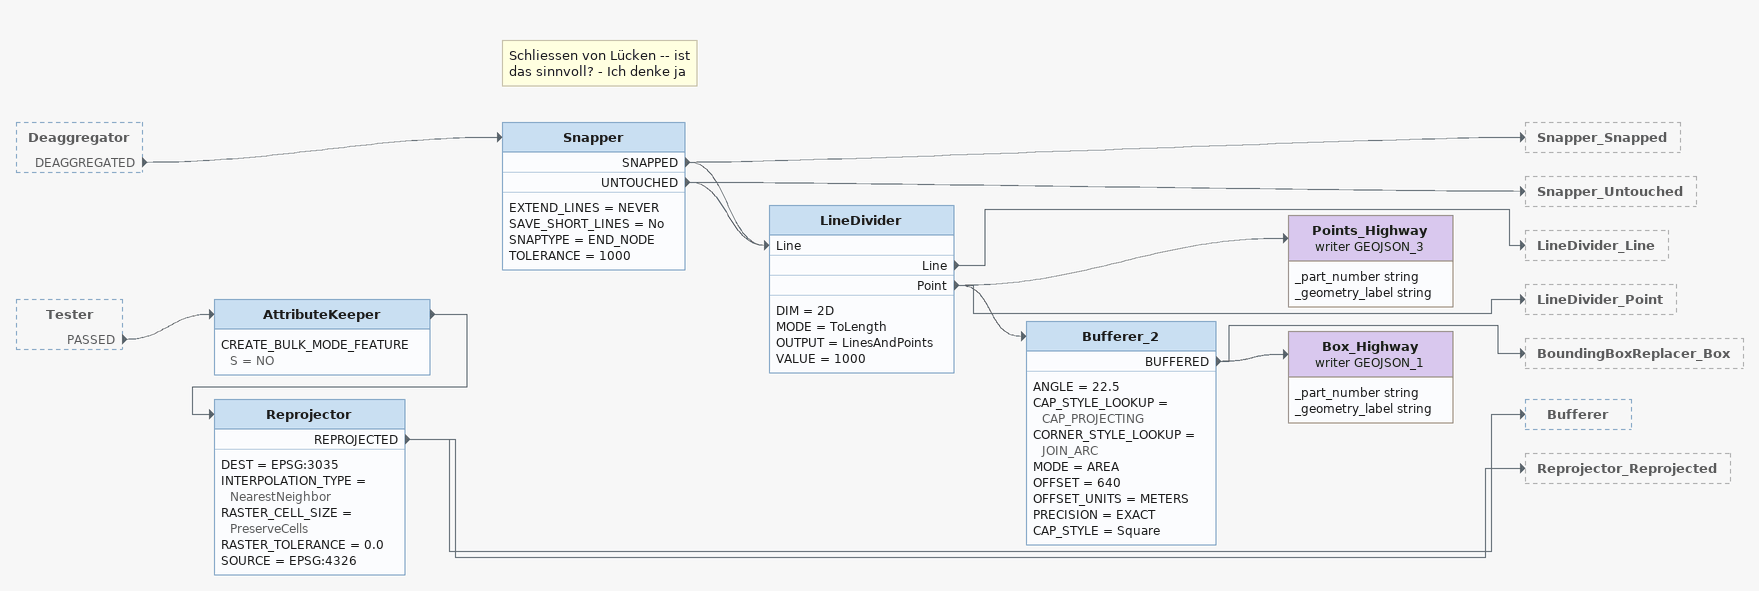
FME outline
Deaggregator [outside]
    DEAGGREGATED -> Snapper
Tester [outside]
    PASSED -> AttributeKeeper
AttributeKeeper
    CREATE_BULK_MODE_FEATURES = NO
    -> Reprojector
Reprojector
    DEST = EPSG:3035
    INTERPOLATION_TYPE = NearestNeighbor
    RASTER_CELL_SIZE = PreserveCells
    RASTER_TOLERANCE = 0.0
    SOURCE = EPSG:4326
    REPROJECTED -> Bufferer
    REPROJECTED -> Reprojector_Reprojected
Note: Schliessen von Lücken -- ist das sinnvoll? - Ich denke ja
Snapper
    EXTEND_LINES = NEVER
    SAVE_SHORT_LINES = No
    SNAPTYPE = END_NODE
    TOLERANCE = 1000
    SNAPPED -> Snapper_Snapped
    SNAPPED -> LineDivider [Line]
    UNTOUCHED -> Snapper_Untouched
    UNTOUCHED -> LineDivider [Line]
LineDivider
    DIM = 2D
    MODE = ToLength
    OUTPUT = LinesAndPoints
    VALUE = 1000
    Line -> LineDivider_Line
    Point -> LineDivider_Point
    Point -> Bufferer_2
    Point -> Points_Highway (writer GEOJSON_3)
Points_Highway (writer GEOJSON_3)
    attributes: _part_number string, _geometry_label string
Bufferer_2
    ANGLE = 22.5
    CAP_STYLE_LOOKUP = CAP_PROJECTING
    CORNER_STYLE_LOOKUP = JOIN_ARC
    MODE = AREA
    OFFSET = 640
    OFFSET_UNITS = METERS
    PRECISION = EXACT
    CAP_STYLE = Square
    BUFFERED -> BoundingBoxReplacer_Box
    BUFFERED -> Box_Highway (writer GEOJSON_1)
Box_Highway (writer GEOJSON_1)
    attributes: _part_number string, _geometry_label string
